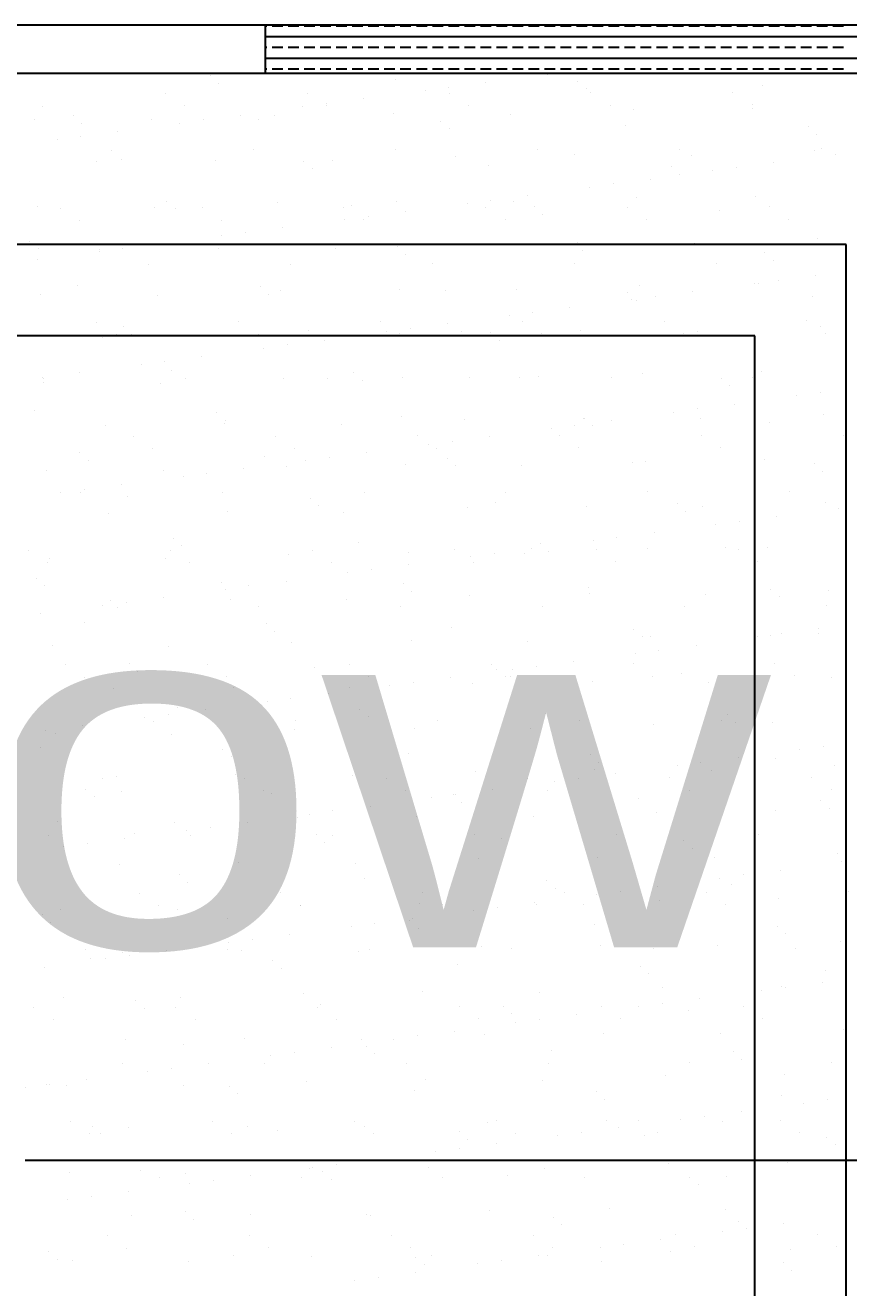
# Model space of a CAD drawing. Header units: metres. Extents: x -54 to 177, y -43 to 77.
# Drawn here: x 27.73 to 28.076, y 9.563 to 10.094 of the extents above; entities that cross this region are included whole.
import ezdxf

# ---------------------------------------------------------------- set-up
doc = ezdxf.new("R2010")
doc.units = ezdxf.units.M
doc.header["$LTSCALE"] = 2
doc.header["$MEASUREMENT"] = 0
doc.styles.add('KA', font='arial.ttf', dxfattribs={"width": 1.25, "height": 8})

# ---------------------------------------------------------------- blocks, each defined once
blk = doc.blocks.new('A$C64980A76')
at = {"color": 0}
for p, q in [((95.4542, 19.5578), (86.1857, 19.5578)), ((95.4542, 19.5578), (86.1857, 19.5578)), ((91.8718, 19.5578), (91.8718, 19.3411)), ((91.8718, 19.5546), (91.8797, 19.5546)), ((91.9036, 19.5546), (91.9514, 19.5546)), ((91.9753, 19.5546), (92.0232, 19.5546)), ((92.0471, 19.5546), (92.0949, 19.5546)), ((92.1188, 19.5546), (92.1666, 19.5546)), ((92.1905, 19.5546), (92.2383, 19.5546)), ((92.2622, 19.5546), (92.31, 19.5546)), ((92.3339, 19.5546), (92.3817, 19.5546)), ((92.4056, 19.5546), (92.4534, 19.5546)), ((92.4773, 19.5546), (92.5251, 19.5546)), ((92.5491, 19.5546), (92.5969, 19.5546)), ((92.6208, 19.5546), (92.6686, 19.5546)), ((92.6925, 19.5546), (92.7403, 19.5546)), ((92.7642, 19.5546), (92.812, 19.5546)), ((92.8359, 19.5546), (92.8837, 19.5546)), ((92.9076, 19.5546), (92.9554, 19.5546)), ((92.9793, 19.5546), (93.0271, 19.5546)), ((93.051, 19.5546), (93.0989, 19.5546)), ((93.1228, 19.5546), (93.1706, 19.5546)), ((93.1945, 19.5546), (93.2423, 19.5546)), ((93.2662, 19.5546), (93.314, 19.5546)), ((93.3379, 19.5546), (93.3857, 19.5546)), ((93.4096, 19.5546), (93.4574, 19.5546)), ((93.4813, 19.5546), (93.5291, 19.5546)), ((93.553, 19.5546), (93.6008, 19.5546)), ((93.6248, 19.5546), (93.6726, 19.5546)), ((93.6965, 19.5546), (93.7443, 19.5546)), ((93.7682, 19.5546), (93.816, 19.5546)), ((93.8399, 19.5546), (93.8877, 19.5546)), ((93.9116, 19.5546), (93.9594, 19.5546)), ((93.9833, 19.5546), (94.0311, 19.5546)), ((94.055, 19.5546), (94.1028, 19.5546)), ((94.1267, 19.5546), (94.1746, 19.5546)), ((94.1985, 19.5546), (94.2463, 19.5546)), ((94.2702, 19.5546), (94.318, 19.5546)), ((94.3419, 19.5546), (94.3897, 19.5546)), ((94.4136, 19.5546), (94.4614, 19.5546)), ((91.8718, 19.5068), (95.4542, 19.5068)), ((91.8718, 19.459), (91.8797, 19.459)), ((91.9036, 19.459), (91.9514, 19.459)), ((91.9753, 19.459), (92.0232, 19.459)), ((92.0471, 19.459), (92.0949, 19.459)), ((92.1188, 19.459), (92.1666, 19.459)), ((92.1905, 19.459), (92.2383, 19.459)), ((92.2622, 19.459), (92.31, 19.459)), ((92.3339, 19.459), (92.3817, 19.459)), ((92.4056, 19.459), (92.4534, 19.459)), ((92.4773, 19.459), (92.5251, 19.459)), ((92.5491, 19.459), (92.5969, 19.459)), ((92.6208, 19.459), (92.6686, 19.459)), ((92.6925, 19.459), (92.7403, 19.459)), ((92.7642, 19.459), (92.812, 19.459)), ((92.8359, 19.459), (92.8837, 19.459)), ((92.9076, 19.459), (92.9554, 19.459)), ((92.9793, 19.459), (93.0271, 19.459)), ((93.051, 19.459), (93.0989, 19.459)), ((93.1228, 19.459), (93.1706, 19.459)), ((93.1945, 19.459), (93.2423, 19.459)), ((93.2662, 19.459), (93.314, 19.459)), ((93.3379, 19.459), (93.3857, 19.459)), ((93.4096, 19.459), (93.4574, 19.459)), ((93.4813, 19.459), (93.5291, 19.459)), ((93.553, 19.459), (93.6008, 19.459)), ((93.6248, 19.459), (93.6726, 19.459)), ((93.6965, 19.459), (93.7443, 19.459)), ((93.7682, 19.459), (93.816, 19.459)), ((93.8399, 19.459), (93.8877, 19.459)), ((93.9116, 19.459), (93.9594, 19.459)), ((93.9833, 19.459), (94.0311, 19.459)), ((94.055, 19.459), (94.1028, 19.459)), ((94.1267, 19.459), (94.1746, 19.459)), ((94.1985, 19.459), (94.2463, 19.459)), ((94.2702, 19.459), (94.318, 19.459)), ((94.3419, 19.459), (94.3897, 19.459)), ((94.4136, 19.459), (94.4614, 19.459)), ((91.8718, 19.4112), (95.4542, 19.4112)), ((95.2375, 19.3411), (86.4024, 19.3411)), ((95.2375, 19.3411), (86.4024, 19.3411)), ((90.8115, 19.3393), (90.8115, 19.3393)), ((91.105, 19.34), (91.105, 19.34)), ((91.6277, 19.3323), (91.6277, 19.3323)), ((91.8718, 19.3634), (91.8797, 19.3634)), ((91.9036, 19.3634), (91.9514, 19.3634)), ((91.9753, 19.3634), (92.0232, 19.3634)), ((92.0471, 19.3634), (92.0949, 19.3634)), ((92.1188, 19.3634), (92.1666, 19.3634)), ((92.1905, 19.3634), (92.2383, 19.3634)), ((92.2622, 19.3634), (92.31, 19.3634)), ((92.3339, 19.3634), (92.3817, 19.3634)), ((92.4056, 19.3634), (92.4534, 19.3634)), ((92.4773, 19.3634), (92.5251, 19.3634)), ((92.5491, 19.3634), (92.5969, 19.3634)), ((92.6208, 19.3634), (92.6686, 19.3634)), ((92.6925, 19.3634), (92.7403, 19.3634)), ((92.7642, 19.3634), (92.812, 19.3634)), ((92.8359, 19.3634), (92.8837, 19.3634)), ((92.9076, 19.3634), (92.9554, 19.3634)), ((92.9793, 19.3634), (93.0271, 19.3634)), ((93.051, 19.3634), (93.0989, 19.3634)), ((93.1228, 19.3634), (93.1706, 19.3634)), ((93.1377, 19.3369), (93.1377, 19.3369)), ((93.1945, 19.3634), (93.2423, 19.3634)), ((93.2662, 19.3634), (93.314, 19.3634)), ((93.3379, 19.3634), (93.3857, 19.3634)), ((93.4096, 19.3634), (93.4574, 19.3634)), ((93.4813, 19.3634), (93.5291, 19.3634)), ((93.553, 19.3634), (93.6008, 19.3634)), ((93.6248, 19.3634), (93.6726, 19.3634)), ((93.6965, 19.3634), (93.7443, 19.3634)), ((93.7682, 19.3634), (93.816, 19.3634)), ((93.8399, 19.3634), (93.8877, 19.3634)), ((93.9116, 19.3634), (93.9594, 19.3634)), ((93.9833, 19.3634), (94.0311, 19.3634)), ((94.055, 19.3634), (94.1028, 19.3634)), ((94.1267, 19.3634), (94.1746, 19.3634)), ((94.1985, 19.3634), (94.2463, 19.3634)), ((94.2702, 19.3634), (94.318, 19.3634)), ((94.3419, 19.3634), (94.3897, 19.3634)), ((94.4136, 19.3634), (94.4614, 19.3634)), ((91.6653, 19.2979), (91.6653, 19.2979)), ((92.456, 19.3143), (92.456, 19.3143)), ((92.6948, 19.2786), (92.6948, 19.2786)), ((92.8606, 19.3005), (92.8606, 19.3005)), ((93.2722, 19.3073), (93.2722, 19.3073)), ((93.3098, 19.2728), (93.3098, 19.2728)), ((94.1005, 19.2892), (94.1005, 19.2892)), ((91.425, 19.2516), (91.425, 19.2516)), ((92.0602, 19.2527), (92.0602, 19.2527)), ((92.3115, 19.2282), (92.3115, 19.2282)), ((92.5886, 19.2647), (92.5886, 19.2647)), ((92.6955, 19.2539), (92.6955, 19.2539)), ((93.3307, 19.2551), (93.3307, 19.2551)), ((93.9659, 19.2562), (93.9659, 19.2562)), ((90.8758, 19.1956), (90.8758, 19.1956)), ((91.511, 19.1968), (91.511, 19.1968)), ((91.7624, 19.1559), (91.7624, 19.1559)), ((91.9147, 19.1555), (91.9147, 19.1555)), ((92.0395, 19.1924), (92.0395, 19.1924)), ((92.1457, 19.2063), (92.1457, 19.2063)), ((92.1462, 19.1979), (92.1462, 19.1979)), ((92.4487, 19.1624), (92.4487, 19.1624)), ((92.7815, 19.1991), (92.7815, 19.1991)), ((92.9705, 19.1598), (92.9705, 19.1598)), ((93.4167, 19.2002), (93.4167, 19.2002)), ((93.5215, 19.1797), (93.5215, 19.1797)), ((94.052, 19.2014), (94.052, 19.2014)), ((94.0554, 19.1865), (94.0554, 19.1865)), ((90.842, 19.1382), (90.842, 19.1382)), ((91.0145, 19.1533), (91.0145, 19.1533)), ((91.0521, 19.1188), (91.0521, 19.1188)), ((91.3638, 19.1357), (91.3638, 19.1357)), ((91.4904, 19.1201), (91.4904, 19.1201)), ((91.5966, 19.1341), (91.5966, 19.1341)), ((91.8428, 19.1353), (91.8428, 19.1353)), ((92.659, 19.1282), (92.659, 19.1282)), ((93.4873, 19.1102), (93.4873, 19.1102)), ((94.3035, 19.1032), (94.3035, 19.1032)), ((90.9414, 19.0478), (90.9414, 19.0478)), ((91.0475, 19.0618), (91.0475, 19.0618)), ((91.2134, 19.0836), (91.2134, 19.0836)), ((92.6966, 19.0938), (92.6966, 19.0938)), ((94.3411, 19.0687), (94.3411, 19.0687)), ((91.1854, 18.9984), (91.1854, 18.9984)), ((91.8207, 18.9995), (91.8207, 18.9995)), ((92.4559, 19.0007), (92.4559, 19.0007)), ((93.0912, 19.0018), (93.0912, 19.0018)), ((93.7264, 19.003), (93.7264, 19.003)), ((94.3312, 18.9953), (94.3312, 18.9953)), ((94.3616, 19.0041), (94.3616, 19.0041)), ((91.1178, 18.9469), (91.1178, 18.9469)), ((91.2296, 18.9562), (91.2296, 18.9562)), ((91.6518, 18.9538), (91.6518, 18.9538)), ((92.0458, 18.9492), (92.0458, 18.9492)), ((92.1736, 18.9512), (92.1736, 18.9512)), ((92.7245, 18.9711), (92.7245, 18.9711)), ((92.8741, 18.9312), (92.8741, 18.9312)), ((93.2585, 18.9779), (93.2585, 18.9779)), ((93.7803, 18.9754), (93.7803, 18.9754)), ((94.1468, 18.9417), (94.1468, 18.9417)), ((94.4239, 18.9781), (94.4239, 18.9781)), ((92.0834, 18.9148), (92.0834, 18.9148)), ((93.6903, 18.9242), (93.6903, 18.9242)), ((93.7279, 18.8897), (93.7279, 18.8897)), ((93.8748, 18.9058), (93.8748, 18.9058)), ((93.981, 18.9198), (93.981, 18.9198)), ((93.3257, 18.8336), (93.3257, 18.8336)), ((93.4319, 18.8475), (93.4319, 18.8475)), ((93.5978, 18.8694), (93.5978, 18.8694)), ((91.4326, 18.7702), (91.4326, 18.7702)), ((91.9276, 18.7625), (91.9276, 18.7625)), ((92.4615, 18.7693), (92.4615, 18.7693)), ((92.7767, 18.7613), (92.7767, 18.7613)), ((92.8828, 18.7752), (92.8828, 18.7752)), ((92.9834, 18.7668), (92.9834, 18.7668)), ((93.0487, 18.7971), (93.0487, 18.7971)), ((93.5343, 18.7867), (93.5343, 18.7867)), ((94.0682, 18.7935), (94.0682, 18.7935)), ((90.8548, 18.7452), (90.8548, 18.7452)), ((90.9545, 18.7396), (90.9545, 18.7396)), ((91.3767, 18.7426), (91.3767, 18.7426)), ((91.4702, 18.7357), (91.4702, 18.7357)), ((91.5897, 18.7408), (91.5897, 18.7408)), ((92.225, 18.7419), (92.225, 18.7419)), ((92.2609, 18.7521), (92.2609, 18.7521)), ((92.3338, 18.703), (92.3338, 18.703)), ((92.4996, 18.7248), (92.4996, 18.7248)), ((92.8602, 18.7431), (92.8602, 18.7431)), ((93.0771, 18.7451), (93.0771, 18.7451)), ((93.1147, 18.7107), (93.1147, 18.7107)), ((93.4954, 18.7443), (93.4954, 18.7443)), ((93.9054, 18.7271), (93.9054, 18.7271)), ((94.1307, 18.7454), (94.1307, 18.7454)), ((91.0405, 18.6848), (91.0405, 18.6848)), ((91.6758, 18.686), (91.6758, 18.686)), ((91.9505, 18.6525), (91.9505, 18.6525)), ((92.2276, 18.689), (92.2276, 18.689)), ((92.311, 18.6871), (92.311, 18.6871)), ((92.9462, 18.6883), (92.9462, 18.6883)), ((93.5815, 18.6895), (93.5815, 18.6895)), ((94.2167, 18.6906), (94.2167, 18.6906)), ((90.8194, 18.5911), (90.8194, 18.5911)), ((91.6785, 18.6167), (91.6785, 18.6167)), ((91.7847, 18.6307), (91.7847, 18.6307)), ((94.3441, 18.6022), (94.3441, 18.6022)), ((94.4726, 18.5761), (87.1674, 18.5761)), ((90.857, 18.5567), (90.857, 18.5567)), ((91.1294, 18.5444), (91.1294, 18.5444)), ((91.1307, 18.5539), (91.1307, 18.5539)), ((91.2356, 18.5584), (91.2356, 18.5584)), ((91.4014, 18.5802), (91.4014, 18.5802)), ((91.6477, 18.5731), (91.6477, 18.5731)), ((91.6646, 18.5607), (91.6646, 18.5607)), ((92.1864, 18.5582), (92.1864, 18.5582)), ((92.4639, 18.5661), (92.4639, 18.5661)), ((92.7374, 18.5781), (92.7374, 18.5781)), ((93.2713, 18.5849), (93.2713, 18.5849)), ((93.2922, 18.5481), (93.2922, 18.5481)), ((93.7931, 18.5824), (93.7931, 18.5824)), ((94.1084, 18.5411), (94.1084, 18.5411)), ((94.4726, 9.7793), (94.4726, 18.5761)), ((90.8524, 18.5079), (90.8524, 18.5079)), ((91.3502, 18.4876), (91.3502, 18.4876)), ((91.9854, 18.4887), (91.9854, 18.4887)), ((92.5015, 18.5316), (92.5015, 18.5316)), ((92.6207, 18.4899), (92.6207, 18.4899)), ((93.2559, 18.491), (93.2559, 18.491)), ((93.8911, 18.4922), (93.8911, 18.4922)), ((94.146, 18.5066), (94.146, 18.5066)), ((94.3349, 18.4383), (94.3349, 18.4383)), ((91.0345, 18.3941), (91.0345, 18.3941)), ((91.8507, 18.3871), (91.8507, 18.3871)), ((91.9404, 18.3695), (91.9404, 18.3695)), ((92.4744, 18.3763), (92.4744, 18.3763)), ((92.679, 18.369), (92.679, 18.369)), ((92.9962, 18.3738), (92.9962, 18.3738)), ((93.5471, 18.3936), (93.5471, 18.3936)), ((93.7858, 18.366), (93.7858, 18.366)), ((94.0629, 18.4025), (94.0629, 18.4025)), ((94.0811, 18.4004), (94.0811, 18.4004)), ((94.1691, 18.4164), (94.1691, 18.4164)), ((90.8677, 18.3521), (90.8677, 18.3521)), ((91.3895, 18.3496), (91.3895, 18.3496)), ((91.8883, 18.3526), (91.8883, 18.3526)), ((93.4952, 18.362), (93.4952, 18.362)), ((93.5138, 18.3302), (93.5138, 18.3302)), ((93.5328, 18.3276), (93.5328, 18.3276)), ((93.62, 18.3441), (93.62, 18.3441)), ((94.3235, 18.344), (94.3235, 18.344)), ((92.9647, 18.2579), (92.9647, 18.2579)), ((93.0709, 18.2719), (93.0709, 18.2719)), ((93.2368, 18.2937), (93.2368, 18.2937)), ((91.1192, 18.2288), (91.1192, 18.2288)), ((91.2375, 18.208), (91.2375, 18.208)), ((91.7545, 18.23), (91.7545, 18.23)), ((92.3897, 18.2311), (92.3897, 18.2311)), ((92.5218, 18.1996), (92.5218, 18.1996)), ((92.6877, 18.2214), (92.6877, 18.2214)), ((93.0249, 18.2323), (93.0249, 18.2323)), ((93.6602, 18.2335), (93.6602, 18.2335)), ((94.2954, 18.2346), (94.2954, 18.2346)), ((94.3569, 18.2092), (94.3569, 18.2092)), ((94.0646, 18.1682), (87.5753, 18.1682)), ((91.1435, 18.1609), (91.1435, 18.1609)), ((91.2053, 18.174), (91.2053, 18.174)), ((91.2751, 18.1736), (91.2751, 18.1736)), ((91.6775, 18.1677), (91.6775, 18.1677)), ((91.8405, 18.1752), (91.8405, 18.1752)), ((92.0658, 18.19), (92.0658, 18.19)), ((92.1386, 18.1491), (92.1386, 18.1491)), ((92.1993, 18.1652), (92.1993, 18.1652)), ((92.4157, 18.1856), (92.4157, 18.1856)), ((92.4757, 18.1763), (92.4757, 18.1763)), ((92.7502, 18.185), (92.7502, 18.185)), ((92.882, 18.183), (92.882, 18.183)), ((92.9196, 18.1485), (92.9196, 18.1485)), ((93.111, 18.1775), (93.111, 18.1775)), ((93.2842, 18.1918), (93.2842, 18.1918)), ((93.7103, 18.165), (93.7103, 18.165)), ((93.7462, 18.1787), (93.7462, 18.1787)), ((93.806, 18.1893), (93.806, 18.1893)), ((94.0646, 10.1873), (94.0646, 18.1682)), ((94.3814, 18.1798), (94.3814, 18.1798)), ((91.8666, 18.1133), (91.8666, 18.1133)), ((91.9728, 18.1273), (91.9728, 18.1273)), ((91.3175, 18.041), (91.3175, 18.041)), ((91.4237, 18.055), (91.4237, 18.055)), ((91.5895, 18.0768), (91.5895, 18.0768)), ((90.8746, 17.9827), (90.8746, 17.9827)), ((90.8797, 17.9756), (90.8797, 17.9756)), ((91.0404, 18.0045), (91.0404, 18.0045)), ((91.4526, 18.011), (91.4526, 18.011)), ((91.5149, 17.9768), (91.5149, 17.9768)), ((91.9533, 17.9764), (91.9533, 17.9764)), ((92.1502, 17.9779), (92.1502, 17.9779)), ((92.2688, 18.004), (92.2688, 18.004)), ((92.3064, 17.9695), (92.3064, 17.9695)), ((92.4872, 17.9832), (92.4872, 17.9832)), ((92.7854, 17.9791), (92.7854, 17.9791)), ((93.0091, 17.9807), (93.0091, 17.9807)), ((93.0971, 17.9859), (93.0971, 17.9859)), ((93.4206, 17.9802), (93.4206, 17.9802)), ((93.56, 18.0006), (93.56, 18.0006)), ((93.9133, 17.9789), (93.9133, 17.9789)), ((94.0559, 17.9814), (94.0559, 17.9814)), ((94.0939, 18.0074), (94.0939, 18.0074)), ((90.8805, 17.9591), (90.8805, 17.9591)), ((91.4024, 17.9566), (91.4024, 17.9566)), ((93.9509, 17.9445), (93.9509, 17.9445)), ((94.3572, 17.913), (94.3572, 17.913)), ((93.9739, 17.8626), (93.9739, 17.8626)), ((94.251, 17.8991), (94.251, 17.8991)), ((90.8394, 17.8319), (90.8394, 17.8319)), ((91.6556, 17.8249), (91.6556, 17.8249)), ((92.4839, 17.8069), (92.4839, 17.8069)), ((93.297, 17.7988), (93.297, 17.7988)), ((93.3001, 17.7999), (93.3001, 17.7999)), ((93.7019, 17.8268), (93.7019, 17.8268)), ((93.8081, 17.8408), (93.8081, 17.8408)), ((94.3698, 17.8161), (94.3698, 17.8161)), ((91.1564, 17.7678), (91.1564, 17.7678)), ((91.6903, 17.7746), (91.6903, 17.7746)), ((91.6932, 17.7905), (91.6932, 17.7905)), ((92.2121, 17.7721), (92.2121, 17.7721)), ((92.7631, 17.792), (92.7631, 17.792)), ((93.1528, 17.7545), (93.1528, 17.7545)), ((93.259, 17.7685), (93.259, 17.7685)), ((93.3377, 17.7654), (93.3377, 17.7654)), ((93.4248, 17.7903), (93.4248, 17.7903)), ((93.8188, 17.7963), (93.8188, 17.7963)), ((94.1284, 17.7818), (94.1284, 17.7818)), ((91.284, 17.718), (91.284, 17.718)), ((91.9192, 17.7192), (91.9192, 17.7192)), ((92.5545, 17.7203), (92.5545, 17.7203)), ((92.7099, 17.6962), (92.7099, 17.6962)), ((92.8757, 17.718), (92.8757, 17.718)), ((93.1897, 17.7215), (93.1897, 17.7215)), ((93.8249, 17.7227), (93.8249, 17.7227)), ((94.4602, 17.7238), (94.4602, 17.7238)), ((91.0424, 17.6459), (91.0424, 17.6459)), ((91.37, 17.6632), (91.37, 17.6632)), ((92.0052, 17.6644), (92.0052, 17.6644)), ((92.3267, 17.6457), (92.3267, 17.6457)), ((92.6037, 17.6822), (92.6037, 17.6822)), ((92.6405, 17.6655), (92.6405, 17.6655)), ((93.2757, 17.6667), (93.2757, 17.6667)), ((93.911, 17.6679), (93.911, 17.6679)), ((91.08, 17.6114), (91.08, 17.6114)), ((91.7776, 17.5734), (91.7776, 17.5734)), ((91.8707, 17.6279), (91.8707, 17.6279)), ((91.9661, 17.5834), (91.9661, 17.5834)), ((92.0547, 17.6099), (92.0547, 17.6099)), ((92.1608, 17.6239), (92.1608, 17.6239)), ((92.5001, 17.5902), (92.5001, 17.5902)), ((92.6869, 17.6208), (92.6869, 17.6208)), ((92.7245, 17.5864), (92.7245, 17.5864)), ((93.0219, 17.5877), (93.0219, 17.5877)), ((93.5152, 17.6028), (93.5152, 17.6028)), ((93.5728, 17.6075), (93.5728, 17.6075)), ((94.1068, 17.6143), (94.1068, 17.6143)), ((94.3314, 17.5958), (94.3314, 17.5958)), ((90.8934, 17.566), (90.8934, 17.566)), ((91.4152, 17.5635), (91.4152, 17.5635)), ((91.5056, 17.5376), (91.5056, 17.5376)), ((91.6117, 17.5516), (91.6117, 17.5516)), ((94.369, 17.5613), (94.369, 17.5613)), ((90.9565, 17.4653), (90.9565, 17.4653)), ((91.0444, 17.4648), (91.0444, 17.4648)), ((91.0627, 17.4793), (91.0627, 17.4793)), ((91.2285, 17.5012), (91.2285, 17.5012)), ((91.6797, 17.466), (91.6797, 17.466)), ((92.3149, 17.4671), (92.3149, 17.4671)), ((92.9501, 17.4683), (92.9501, 17.4683)), ((93.5854, 17.4694), (93.5854, 17.4694)), ((94.2206, 17.4706), (94.2206, 17.4706)), ((91.2575, 17.4488), (91.2575, 17.4488)), ((92.0737, 17.4418), (92.0737, 17.4418)), ((92.1113, 17.4074), (92.1113, 17.4074)), ((92.902, 17.4238), (92.902, 17.4238)), ((93.3099, 17.4057), (93.3099, 17.4057)), ((93.7182, 17.4168), (93.7182, 17.4168)), ((93.8317, 17.4032), (93.8317, 17.4032)), ((94.3826, 17.4231), (94.3826, 17.4231)), ((91.1692, 17.3748), (91.1692, 17.3748)), ((91.7032, 17.3816), (91.7032, 17.3816)), ((92.225, 17.3791), (92.225, 17.3791)), ((92.7759, 17.3989), (92.7759, 17.3989)), ((93.7558, 17.3823), (93.7558, 17.3823)), ((94.162, 17.3592), (94.162, 17.3592)), ((94.4391, 17.3957), (94.4391, 17.3957)), ((93.89, 17.3234), (93.89, 17.3234)), ((93.9961, 17.3374), (93.9961, 17.3374)), ((91.4605, 17.2628), (91.4605, 17.2628)), ((92.2888, 17.2447), (92.2888, 17.2447)), ((93.105, 17.2377), (93.105, 17.2377)), ((93.3409, 17.2511), (93.3409, 17.2511)), ((93.4471, 17.2651), (93.4471, 17.2651)), ((93.6129, 17.2869), (93.6129, 17.2869)), ((90.8135, 17.2061), (90.8135, 17.2061)), ((91.4487, 17.2072), (91.4487, 17.2072)), ((91.4981, 17.2283), (91.4981, 17.2283)), ((91.979, 17.1903), (91.979, 17.1903)), ((92.084, 17.2084), (92.084, 17.2084)), ((92.5129, 17.1971), (92.5129, 17.1971)), ((92.7192, 17.2095), (92.7192, 17.2095)), ((92.7918, 17.1788), (92.7918, 17.1788)), ((92.898, 17.1928), (92.898, 17.1928)), ((93.0348, 17.1946), (93.0348, 17.1946)), ((93.0638, 17.2146), (93.0638, 17.2146)), ((93.1426, 17.2033), (93.1426, 17.2033)), ((93.3544, 17.2107), (93.3544, 17.2107)), ((93.5857, 17.2145), (93.5857, 17.2145)), ((93.9333, 17.2197), (93.9333, 17.2197)), ((93.9897, 17.2119), (93.9897, 17.2119)), ((94.1196, 17.2213), (94.1196, 17.2213)), ((90.8995, 17.1513), (90.8995, 17.1513)), ((90.9062, 17.173), (90.9062, 17.173)), ((91.4281, 17.1705), (91.4281, 17.1705)), ((91.5347, 17.1524), (91.5347, 17.1524)), ((92.17, 17.1536), (92.17, 17.1536)), ((92.3489, 17.1205), (92.3489, 17.1205)), ((92.5147, 17.1423), (92.5147, 17.1423)), ((92.8052, 17.1547), (92.8052, 17.1547)), ((93.4405, 17.1559), (93.4405, 17.1559)), ((94.0757, 17.1571), (94.0757, 17.1571)), ((90.8473, 17.0837), (90.8473, 17.0837)), ((91.6756, 17.0657), (91.6756, 17.0657)), ((91.9657, 17.0701), (91.9657, 17.0701)), ((92.2427, 17.1065), (92.2427, 17.1065)), ((90.8849, 17.0493), (90.8849, 17.0493)), ((91.6936, 17.0342), (91.6936, 17.0342)), ((91.7998, 17.0482), (91.7998, 17.0482)), ((92.4918, 17.0587), (92.4918, 17.0587)), ((92.5294, 17.0242), (92.5294, 17.0242)), ((93.3201, 17.0407), (93.3201, 17.0407)), ((93.3227, 17.0127), (93.3227, 17.0127)), ((93.8445, 17.0102), (93.8445, 17.0102)), ((94.1363, 17.0337), (94.1363, 17.0337)), ((94.3955, 17.03), (94.3955, 17.03)), ((91.1446, 16.962), (91.1446, 16.962)), ((91.1821, 16.9817), (91.1821, 16.9817)), ((91.2092, 16.954), (91.2092, 16.954)), ((91.2507, 16.9759), (91.2507, 16.9759)), ((91.4166, 16.9978), (91.4166, 16.9978)), ((91.716, 16.9885), (91.716, 16.9885)), ((91.8444, 16.9552), (91.8444, 16.9552)), ((92.2378, 16.986), (92.2378, 16.986)), ((92.4797, 16.9563), (92.4797, 16.9563)), ((92.7888, 17.0059), (92.7888, 17.0059)), ((93.1149, 16.9575), (93.1149, 16.9575)), ((93.7501, 16.9586), (93.7501, 16.9586)), ((94.1739, 16.9992), (94.1739, 16.9992)), ((94.3854, 16.9598), (94.3854, 16.9598)), ((90.8675, 16.9255), (90.8675, 16.9255)), ((91.0624, 16.8867), (91.0624, 16.8867)), ((91.8786, 16.8797), (91.8786, 16.8797)), ((91.9162, 16.8452), (91.9162, 16.8452)), ((92.7069, 16.8616), (92.7069, 16.8616)), ((93.5231, 16.8546), (93.5231, 16.8546)), ((94.3501, 16.8558), (94.3501, 16.8558)), ((91.9918, 16.7973), (91.9918, 16.7973)), ((92.5258, 16.8041), (92.5258, 16.8041)), ((93.0476, 16.8016), (93.0476, 16.8016)), ((93.5607, 16.8202), (93.5607, 16.8202)), ((93.5985, 16.8214), (93.5985, 16.8214)), ((93.801, 16.7835), (93.801, 16.7835)), ((94.078, 16.82), (94.078, 16.82)), ((94.1325, 16.8283), (94.1325, 16.8283)), ((94.1842, 16.834), (94.1842, 16.834)), ((94.3514, 16.8366), (94.3514, 16.8366)), ((90.9191, 16.7799), (90.9191, 16.7799)), ((91.4409, 16.7774), (91.4409, 16.7774)), ((93.529, 16.7477), (93.529, 16.7477)), ((93.6351, 16.7617), (93.6351, 16.7617)), ((90.9782, 16.6953), (90.9782, 16.6953)), ((91.2654, 16.7006), (91.2654, 16.7006)), ((91.6135, 16.6964), (91.6135, 16.6964)), ((92.0937, 16.6826), (92.0937, 16.6826)), ((92.2487, 16.6976), (92.2487, 16.6976)), ((92.8839, 16.6987), (92.8839, 16.6987)), ((92.9099, 16.6756), (92.9099, 16.6756)), ((92.9799, 16.6754), (92.9799, 16.6754)), ((93.0861, 16.6894), (93.0861, 16.6894)), ((93.2519, 16.7112), (93.2519, 16.7112)), ((93.5192, 16.6999), (93.5192, 16.6999)), ((94.1544, 16.7011), (94.1544, 16.7011)), ((91.0643, 16.6405), (91.0643, 16.6405)), ((91.303, 16.6662), (91.303, 16.6662)), ((91.6995, 16.6416), (91.6995, 16.6416)), ((92.3347, 16.6428), (92.3347, 16.6428)), ((92.537, 16.6171), (92.537, 16.6171)), ((92.7028, 16.639), (92.7028, 16.639)), ((92.8016, 16.6128), (92.8016, 16.6128)), ((92.9475, 16.6411), (92.9475, 16.6411)), ((92.97, 16.6439), (92.97, 16.6439)), ((93.3356, 16.6197), (93.3356, 16.6197)), ((93.6052, 16.6451), (93.6052, 16.6451)), ((93.7382, 16.6575), (93.7382, 16.6575)), ((93.8574, 16.6171), (93.8574, 16.6171)), ((94.2404, 16.6463), (94.2404, 16.6463)), ((94.4083, 16.637), (94.4083, 16.637)), ((91.1949, 16.5887), (91.1949, 16.5887)), ((91.7289, 16.5955), (91.7289, 16.5955)), ((92.1537, 16.5667), (92.1537, 16.5667)), ((92.2507, 16.593), (92.2507, 16.593)), ((92.4308, 16.6031), (92.4308, 16.6031)), ((91.4805, 16.5036), (91.4805, 16.5036)), ((91.8817, 16.5309), (91.8817, 16.5309)), ((91.9879, 16.5448), (91.9879, 16.5448)), ((91.3326, 16.4586), (91.3326, 16.4586)), ((91.3739, 16.4432), (91.3739, 16.4432)), ((91.4388, 16.4725), (91.4388, 16.4725)), ((91.6047, 16.4944), (91.6047, 16.4944)), ((92.0092, 16.4444), (92.0092, 16.4444)), ((92.2967, 16.4966), (92.2967, 16.4966)), ((92.3343, 16.4621), (92.3343, 16.4621)), ((92.6444, 16.4455), (92.6444, 16.4455)), ((93.125, 16.4785), (93.125, 16.4785)), ((93.2796, 16.4467), (93.2796, 16.4467)), ((93.9149, 16.4478), (93.9149, 16.4478)), ((93.9412, 16.4715), (93.9412, 16.4715)), ((90.8897, 16.4003), (90.8897, 16.4003)), ((90.9319, 16.3869), (90.9319, 16.3869)), ((91.0556, 16.4221), (91.0556, 16.4221)), ((92.0047, 16.4042), (92.0047, 16.4042)), ((92.5386, 16.4111), (92.5386, 16.4111)), ((93.0605, 16.4085), (93.0605, 16.4085)), ((93.6114, 16.4284), (93.6114, 16.4284)), ((93.9788, 16.4371), (93.9788, 16.4371)), ((94.1453, 16.4352), (94.1453, 16.4352)), ((91.4538, 16.3844), (91.4538, 16.3844)), ((94.3723, 16.3306), (94.3723, 16.3306)), ((90.8673, 16.3245), (90.8673, 16.3245)), ((91.6835, 16.3175), (91.6835, 16.3175)), ((91.7211, 16.2831), (91.7211, 16.2831)), ((92.5118, 16.2995), (92.5118, 16.2995)), ((93.328, 16.2925), (93.328, 16.2925)), ((93.989, 16.2801), (93.989, 16.2801)), ((94.1563, 16.2744), (94.1563, 16.2744)), ((94.2661, 16.3166), (94.2661, 16.3166)), ((92.8145, 16.2198), (92.8145, 16.2198)), ((93.3484, 16.2266), (93.3484, 16.2266)), ((93.3656, 16.258), (93.3656, 16.258)), ((93.717, 16.2443), (93.717, 16.2443)), ((93.8232, 16.2583), (93.8232, 16.2583)), ((93.8702, 16.2241), (93.8702, 16.2241)), ((94.4212, 16.244), (94.4212, 16.244)), ((91.143, 16.1845), (91.143, 16.1845)), ((91.2078, 16.1956), (91.2078, 16.1956)), ((91.7417, 16.2025), (91.7417, 16.2025)), ((91.7782, 16.1856), (91.7782, 16.1856)), ((92.2635, 16.1999), (92.2635, 16.1999)), ((92.4135, 16.1868), (92.4135, 16.1868)), ((93.0487, 16.1879), (93.0487, 16.1879)), ((93.168, 16.172), (93.168, 16.172)), ((93.2741, 16.186), (93.2741, 16.186)), ((93.44, 16.2079), (93.44, 16.2079)), ((93.6839, 16.1891), (93.6839, 16.1891)), ((94.3192, 16.1903), (94.3192, 16.1903)), ((91.0703, 16.1385), (91.0703, 16.1385)), ((91.1079, 16.104), (91.1079, 16.104)), ((91.229, 16.1297), (91.229, 16.1297)), ((91.8642, 16.1308), (91.8642, 16.1308)), ((91.8986, 16.1205), (91.8986, 16.1205)), ((92.4995, 16.132), (92.4995, 16.132)), ((92.7148, 16.1134), (92.7148, 16.1134)), ((92.725, 16.1137), (92.725, 16.1137)), ((92.8909, 16.1356), (92.8909, 16.1356)), ((93.1347, 16.1331), (93.1347, 16.1331)), ((93.7699, 16.1343), (93.7699, 16.1343)), ((94.4052, 16.1355), (94.4052, 16.1355)), ((92.3418, 16.0633), (92.3418, 16.0633)), ((92.6189, 16.0998), (92.6189, 16.0998)), ((92.7524, 16.079), (92.7524, 16.079)), ((93.5431, 16.0954), (93.5431, 16.0954)), ((94.3593, 16.0884), (94.3593, 16.0884)), ((94.3969, 16.0539), (94.3969, 16.0539)), ((90.9448, 15.9939), (90.9448, 15.9939)), ((91.4666, 15.9913), (91.4666, 15.9913)), ((91.7927, 15.991), (91.7927, 15.991)), ((92.0175, 16.0112), (92.0175, 16.0112)), ((92.0698, 16.0275), (92.0698, 16.0275)), ((92.176, 16.0414), (92.176, 16.0414)), ((92.5515, 16.018), (92.5515, 16.018)), ((93.0733, 16.0155), (93.0733, 16.0155)), ((93.6242, 16.0354), (93.6242, 16.0354)), ((94.1582, 16.0422), (94.1582, 16.0422)), ((91.2853, 15.9414), (91.2853, 15.9414)), ((91.5207, 15.9552), (91.5207, 15.9552)), ((91.6269, 15.9692), (91.6269, 15.9692)), ((92.1016, 15.9344), (92.1016, 15.9344)), ((92.8091, 15.9347), (92.8091, 15.9347)), ((93.4444, 15.9359), (93.4444, 15.9359)), ((94.0796, 15.937), (94.0796, 15.937)), ((90.9034, 15.9312), (90.9034, 15.9312)), ((90.9716, 15.8829), (90.9716, 15.8829)), ((91.0778, 15.8969), (91.0778, 15.8969)), ((91.2436, 15.9187), (91.2436, 15.9187)), ((91.5387, 15.9324), (91.5387, 15.9324)), ((92.1392, 15.9), (92.1392, 15.9)), ((92.1739, 15.9336), (92.1739, 15.9336)), ((92.9298, 15.9164), (92.9298, 15.9164)), ((93.7461, 15.9094), (93.7461, 15.9094)), ((92.8273, 15.8268), (92.8273, 15.8268)), ((93.3613, 15.8336), (93.3613, 15.8336)), ((93.7837, 15.8749), (93.7837, 15.8749)), ((93.8831, 15.8311), (93.8831, 15.8311)), ((94.434, 15.8509), (94.434, 15.8509)), ((91.2206, 15.8026), (91.2206, 15.8026)), ((91.7546, 15.8094), (91.7546, 15.8094)), ((92.2764, 15.8069), (92.2764, 15.8069)), ((94.1771, 15.7768), (94.1771, 15.7768)), ((94.4542, 15.8132), (94.4542, 15.8132)), ((91.4884, 15.7554), (91.4884, 15.7554)), ((91.526, 15.7209), (91.526, 15.7209)), ((92.3166, 15.7373), (92.3166, 15.7373)), ((93.1329, 15.7303), (93.1329, 15.7303)), ((93.9051, 15.7409), (93.9051, 15.7409)), ((93.9611, 15.7123), (93.9611, 15.7123)), ((94.0113, 15.7549), (94.0113, 15.7549)), ((91.3077, 15.6737), (91.3077, 15.6737)), ((91.943, 15.6748), (91.943, 15.6748)), ((92.5782, 15.676), (92.5782, 15.676)), ((93.1705, 15.6959), (93.1705, 15.6959)), ((93.2134, 15.6772), (93.2134, 15.6772)), ((93.356, 15.6687), (93.356, 15.6687)), ((93.4622, 15.6826), (93.4622, 15.6826)), ((93.628, 15.7045), (93.628, 15.7045)), ((93.8487, 15.6783), (93.8487, 15.6783)), ((94.4839, 15.6795), (94.4839, 15.6795)), ((90.9576, 15.6008), (90.9576, 15.6008)), ((91.3937, 15.6189), (91.3937, 15.6189)), ((91.4795, 15.5983), (91.4795, 15.5983)), ((92.029, 15.62), (92.029, 15.62)), ((92.0304, 15.6182), (92.0304, 15.6182)), ((92.5643, 15.625), (92.5643, 15.625)), ((92.6642, 15.6212), (92.6642, 15.6212)), ((92.8069, 15.5964), (92.8069, 15.5964)), ((92.9131, 15.6103), (92.9131, 15.6103)), ((93.079, 15.6322), (93.079, 15.6322)), ((93.0862, 15.6225), (93.0862, 15.6225)), ((93.2995, 15.6223), (93.2995, 15.6223)), ((93.6371, 15.6423), (93.6371, 15.6423)), ((93.9347, 15.6235), (93.9347, 15.6235)), ((94.171, 15.6491), (94.171, 15.6491)), ((90.8752, 15.5763), (90.8752, 15.5763)), ((90.9128, 15.5419), (90.9128, 15.5419)), ((91.7034, 15.5583), (91.7034, 15.5583)), ((92.5197, 15.5513), (92.5197, 15.5513)), ((92.5299, 15.5599), (92.5299, 15.5599)), ((91.9808, 15.4876), (91.9808, 15.4876)), ((92.2579, 15.5241), (92.2579, 15.5241)), ((92.364, 15.5381), (92.364, 15.5381)), ((92.5573, 15.5168), (92.5573, 15.5168)), ((93.3479, 15.5333), (93.3479, 15.5333)), ((94.1642, 15.5262), (94.1642, 15.5262)), ((94.2018, 15.4918), (94.2018, 15.4918)), ((91.7088, 15.4518), (91.7088, 15.4518)), ((91.815, 15.4658), (91.815, 15.4658)), ((92.8402, 15.4337), (92.8402, 15.4337)), ((93.3741, 15.4405), (93.3741, 15.4405)), ((93.8959, 15.438), (93.8959, 15.438)), ((94.2444, 15.4262), (94.2444, 15.4262)), ((94.4469, 15.4579), (94.4469, 15.4579)), ((91.0682, 15.4205), (91.0682, 15.4205)), ((91.0902, 15.3793), (91.0902, 15.3793)), ((91.1597, 15.3795), (91.1597, 15.3795)), ((91.2335, 15.4096), (91.2335, 15.4096)), ((91.2659, 15.3935), (91.2659, 15.3935)), ((91.4317, 15.4153), (91.4317, 15.4153)), ((91.7034, 15.4216), (91.7034, 15.4216)), ((91.7674, 15.4164), (91.7674, 15.4164)), ((91.9065, 15.3723), (91.9065, 15.3723)), ((92.2892, 15.4139), (92.2892, 15.4139)), ((92.3386, 15.4228), (92.3386, 15.4228)), ((92.9739, 15.4239), (92.9739, 15.4239)), ((93.6091, 15.4251), (93.6091, 15.4251)), ((90.8826, 15.343), (90.8826, 15.343)), ((91.9441, 15.3378), (91.9441, 15.3378)), ((92.7347, 15.3542), (92.7347, 15.3542)), ((93.551, 15.3472), (93.551, 15.3472)), ((93.5886, 15.3128), (93.5886, 15.3128)), ((94.3792, 15.3292), (94.3792, 15.3292)), ((94.1839, 15.2561), (94.1839, 15.2561)), ((94.3652, 15.2734), (94.3652, 15.2734)), ((90.9705, 15.2078), (90.9705, 15.2078)), ((91.4923, 15.2053), (91.4923, 15.2053)), ((92.0432, 15.2251), (92.0432, 15.2251)), ((92.5772, 15.2319), (92.5772, 15.2319)), ((93.099, 15.2294), (93.099, 15.2294)), ((93.6499, 15.2493), (93.6499, 15.2493)), ((93.8161, 15.2011), (93.8161, 15.2011)), ((94.0932, 15.2376), (94.0932, 15.2376)), ((94.1994, 15.2515), (94.1994, 15.2515)), ((90.8372, 15.1617), (90.8372, 15.1617)), ((91.2933, 15.1932), (91.2933, 15.1932)), ((91.3309, 15.1588), (91.3309, 15.1588)), ((91.4725, 15.1629), (91.4725, 15.1629)), ((92.1077, 15.164), (92.1077, 15.164)), ((92.1215, 15.1752), (92.1215, 15.1752)), ((92.7429, 15.1652), (92.7429, 15.1652)), ((92.9378, 15.1682), (92.9378, 15.1682)), ((93.3782, 15.1664), (93.3782, 15.1664)), ((93.5441, 15.1653), (93.5441, 15.1653)), ((93.6503, 15.1792), (93.6503, 15.1792)), ((93.766, 15.1501), (93.766, 15.1501)), ((94.0134, 15.1675), (94.0134, 15.1675)), ((90.9232, 15.1069), (90.9232, 15.1069)), ((91.5585, 15.1081), (91.5585, 15.1081)), ((92.1937, 15.1092), (92.1937, 15.1092)), ((92.829, 15.1104), (92.829, 15.1104)), ((92.9754, 15.1337), (92.9754, 15.1337)), ((92.995, 15.093), (92.995, 15.093)), ((93.1012, 15.107), (93.1012, 15.107)), ((93.267, 15.1288), (93.267, 15.1288)), ((93.4642, 15.1116), (93.4642, 15.1116)), ((94.0994, 15.1127), (94.0994, 15.1127)), ((92.5521, 15.0347), (92.5521, 15.0347)), ((92.718, 15.0565), (92.718, 15.0565)), ((92.853, 15.0407), (92.853, 15.0407)), ((93.387, 15.0475), (93.387, 15.0475)), ((93.9088, 15.045), (93.9088, 15.045)), ((94.4597, 15.0648), (94.4597, 15.0648)), ((91.2463, 15.0165), (91.2463, 15.0165)), ((91.5083, 14.9962), (91.5083, 14.9962)), ((91.7803, 15.0233), (91.7803, 15.0233)), ((92.1689, 14.9842), (92.1689, 14.9842)), ((92.3021, 15.0208), (92.3021, 15.0208)), ((92.3246, 14.9892), (92.3246, 14.9892)), ((92.4459, 15.0207), (92.4459, 15.0207)), ((91.8969, 14.9484), (91.8969, 14.9484)), ((92.003, 14.9624), (92.003, 14.9624)), ((92.3622, 14.9547), (92.3622, 14.9547)), ((93.1528, 14.9711), (93.1528, 14.9711)), ((93.9691, 14.9641), (93.9691, 14.9641)), ((94.0067, 14.9297), (94.0067, 14.9297)), ((91.2329, 14.9097), (91.2329, 14.9097)), ((91.3478, 14.8761), (91.3478, 14.8761)), ((91.454, 14.8901), (91.454, 14.8901)), ((91.6198, 14.9119), (91.6198, 14.9119)), ((91.8682, 14.9108), (91.8682, 14.9108)), ((92.5034, 14.912), (92.5034, 14.912)), ((93.1386, 14.9131), (93.1386, 14.9131)), ((93.7739, 14.9143), (93.7739, 14.9143)), ((94.1967, 14.863), (94.1967, 14.863)), ((94.4091, 14.9154), (94.4091, 14.9154)), ((90.7987, 14.8038), (90.7987, 14.8038)), ((90.8951, 14.8171), (90.8951, 14.8171)), ((90.9049, 14.8178), (90.9049, 14.8178)), ((90.9833, 14.8147), (90.9833, 14.8147)), ((91.0707, 14.8396), (91.0707, 14.8396)), ((91.5052, 14.8122), (91.5052, 14.8122)), ((91.7114, 14.8101), (91.7114, 14.8101)), ((92.0561, 14.8321), (92.0561, 14.8321)), ((92.59, 14.8389), (92.59, 14.8389)), ((93.1119, 14.8364), (93.1119, 14.8364)), ((93.6628, 14.8562), (93.6628, 14.8562)), ((91.749, 14.7757), (91.749, 14.7757)), ((92.5396, 14.7921), (92.5396, 14.7921)), ((93.3559, 14.7851), (93.3559, 14.7851)), ((93.3935, 14.7506), (93.3935, 14.7506)), ((94.1841, 14.767), (94.1841, 14.767)), ((94.3874, 14.7481), (94.3874, 14.7481)), ((94.0042, 14.6977), (94.0042, 14.6977)), ((94.2813, 14.7342), (94.2813, 14.7342)), ((91.002, 14.6509), (91.002, 14.6509)), ((91.6372, 14.6521), (91.6372, 14.6521)), ((92.2724, 14.6532), (92.2724, 14.6532)), ((92.8659, 14.6476), (92.8659, 14.6476)), ((92.9077, 14.6544), (92.9077, 14.6544)), ((93.3998, 14.6544), (93.3998, 14.6544)), ((93.5429, 14.6556), (93.5429, 14.6556)), ((93.7322, 14.6619), (93.7322, 14.6619)), ((93.8383, 14.6759), (93.8383, 14.6759)), ((93.9216, 14.6519), (93.9216, 14.6519)), ((94.1782, 14.6567), (94.1782, 14.6567)), ((94.4726, 14.6718), (94.4726, 14.6718)), ((91.088, 14.5961), (91.088, 14.5961)), ((91.0982, 14.6311), (91.0982, 14.6311)), ((91.1358, 14.5966), (91.1358, 14.5966)), ((91.2592, 14.6235), (91.2592, 14.6235)), ((91.7232, 14.5973), (91.7232, 14.5973)), ((91.7931, 14.6303), (91.7931, 14.6303)), ((91.9264, 14.6131), (91.9264, 14.6131)), ((92.3149, 14.6278), (92.3149, 14.6278)), ((92.3585, 14.5984), (92.3585, 14.5984)), ((92.7427, 14.606), (92.7427, 14.606)), ((92.9937, 14.5996), (92.9937, 14.5996)), ((93.1831, 14.5896), (93.1831, 14.5896)), ((93.2893, 14.6036), (93.2893, 14.6036)), ((93.4551, 14.6254), (93.4551, 14.6254)), ((93.5709, 14.588), (93.5709, 14.588)), ((93.6289, 14.6008), (93.6289, 14.6008)), ((94.2642, 14.6019), (94.2642, 14.6019)), ((94.3872, 14.581), (94.3872, 14.581)), ((92.7402, 14.5313), (92.7402, 14.5313)), ((92.7803, 14.5716), (92.7803, 14.5716)), ((92.906, 14.5531), (92.906, 14.5531)), ((94.4248, 14.5465), (94.4248, 14.5465)), ((90.7984, 14.4786), (96.6973, 14.4786)), ((92.3569, 14.4808), (92.3569, 14.4808)), ((92.634, 14.5173), (92.634, 14.5173)), ((94.2096, 14.47), (94.2096, 14.47)), ((90.9962, 14.4217), (90.9962, 14.4217)), ((91.3132, 14.434), (91.3132, 14.434)), ((91.518, 14.4192), (91.518, 14.4192)), ((91.8079, 14.4085), (91.8079, 14.4085)), ((92.0689, 14.439), (92.0689, 14.439)), ((92.0849, 14.445), (92.0849, 14.445)), ((92.1295, 14.427), (92.1295, 14.427)), ((92.1911, 14.459), (92.1911, 14.459)), ((92.6029, 14.4458), (92.6029, 14.4458)), ((92.9577, 14.409), (92.9577, 14.409)), ((93.1247, 14.4433), (93.1247, 14.4433)), ((93.6756, 14.4632), (93.6756, 14.4632)), ((91.3977, 14.3989), (91.3977, 14.3989)), ((91.5359, 14.3727), (91.5359, 14.3727)), ((91.642, 14.3867), (91.642, 14.3867)), ((92.0329, 14.4), (92.0329, 14.4)), ((92.1671, 14.3926), (92.1671, 14.3926)), ((92.6681, 14.4012), (92.6681, 14.4012)), ((93.3034, 14.4023), (93.3034, 14.4023)), ((93.774, 14.402), (93.774, 14.402)), ((93.8116, 14.3675), (93.8116, 14.3675)), ((93.9386, 14.4035), (93.9386, 14.4035)), ((90.9868, 14.3004), (90.9868, 14.3004)), ((91.0929, 14.3144), (91.0929, 14.3144)), ((91.2588, 14.3363), (91.2588, 14.3363)), ((91.5162, 14.248), (91.5162, 14.248)), ((92.8787, 14.2546), (92.8787, 14.2546)), ((93.4127, 14.2614), (93.4127, 14.2614)), ((93.9345, 14.2589), (93.9345, 14.2589)), ((91.272, 14.2304), (91.272, 14.2304)), ((91.5538, 14.2135), (91.5538, 14.2135)), ((91.806, 14.2372), (91.806, 14.2372)), ((92.3278, 14.2347), (92.3278, 14.2347)), ((92.3445, 14.2299), (92.3445, 14.2299)), ((93.1608, 14.2229), (93.1608, 14.2229)), ((93.1983, 14.1885), (93.1983, 14.1885)), ((93.989, 14.2049), (93.989, 14.2049)), ((94.1923, 14.1943), (94.1923, 14.1943)), ((94.4693, 14.2308), (94.4693, 14.2308)), ((91.1667, 14.1401), (91.1667, 14.1401)), ((91.802, 14.1413), (91.802, 14.1413)), ((92.4372, 14.1424), (92.4372, 14.1424)), ((93.0724, 14.1436), (93.0724, 14.1436)), ((93.7077, 14.1448), (93.7077, 14.1448)), ((93.9202, 14.1585), (93.9202, 14.1585)), ((94.0264, 14.1725), (94.0264, 14.1725)), ((94.3429, 14.1459), (94.3429, 14.1459)), ((91.2527, 14.0853), (91.2527, 14.0853)), ((91.888, 14.0865), (91.888, 14.0865)), ((92.5232, 14.0876), (92.5232, 14.0876)), ((93.1584, 14.0888), (93.1584, 14.0888)), ((93.3712, 14.0862), (93.3712, 14.0862)), ((93.4773, 14.1002), (93.4773, 14.1002)), ((93.6432, 14.122), (93.6432, 14.122)), ((93.6885, 14.0701), (93.6885, 14.0701)), ((93.7937, 14.09), (93.7937, 14.09)), ((94.2224, 14.077), (94.2224, 14.077)), ((94.4289, 14.0911), (94.4289, 14.0911)), ((90.903, 14.0689), (90.903, 14.0689)), ((90.9406, 14.0345), (90.9406, 14.0345)), ((91.009, 14.0286), (91.009, 14.0286)), ((91.5309, 14.0261), (91.5309, 14.0261)), ((91.7313, 14.0509), (91.7313, 14.0509)), ((92.0818, 14.046), (92.0818, 14.046)), ((92.5475, 14.0439), (92.5475, 14.0439)), ((92.6157, 14.0528), (92.6157, 14.0528)), ((92.8221, 14.0139), (92.8221, 14.0139)), ((92.9283, 14.0279), (92.9283, 14.0279)), ((93.0941, 14.0497), (93.0941, 14.0497)), ((93.1376, 14.0503), (93.1376, 14.0503)), ((93.3758, 14.0259), (93.3758, 14.0259)), ((94.192, 14.0188), (94.192, 14.0188)), ((92.545, 13.9774), (92.545, 13.9774)), ((92.5851, 14.0094), (92.5851, 14.0094)), ((94.2296, 13.9844), (94.2296, 13.9844)), ((92.273, 13.9416), (92.273, 13.9416)), ((92.3792, 13.9556), (92.3792, 13.9556))]:
    blk.add_line(p, q, dxfattribs=at)
at = {"color": 0, "style": 'KA', "width": 1.25}
blk.add_text('window', height=1.58655, dxfattribs=at).set_placement((84.8911, 15.431))

msp = doc.modelspace()

# ---------------------------------------------------------------- block references
at = {"xscale": 0.0939071323985137, "yscale": 0.0939071323985137, "zscale": 0.0939071323985137, "rotation": 359.9999780247499}
msp.add_blockref('A$C64980A76', (19.2037, 8.25697), dxfattribs=at)

doc.saveas('drawing.dxf')
